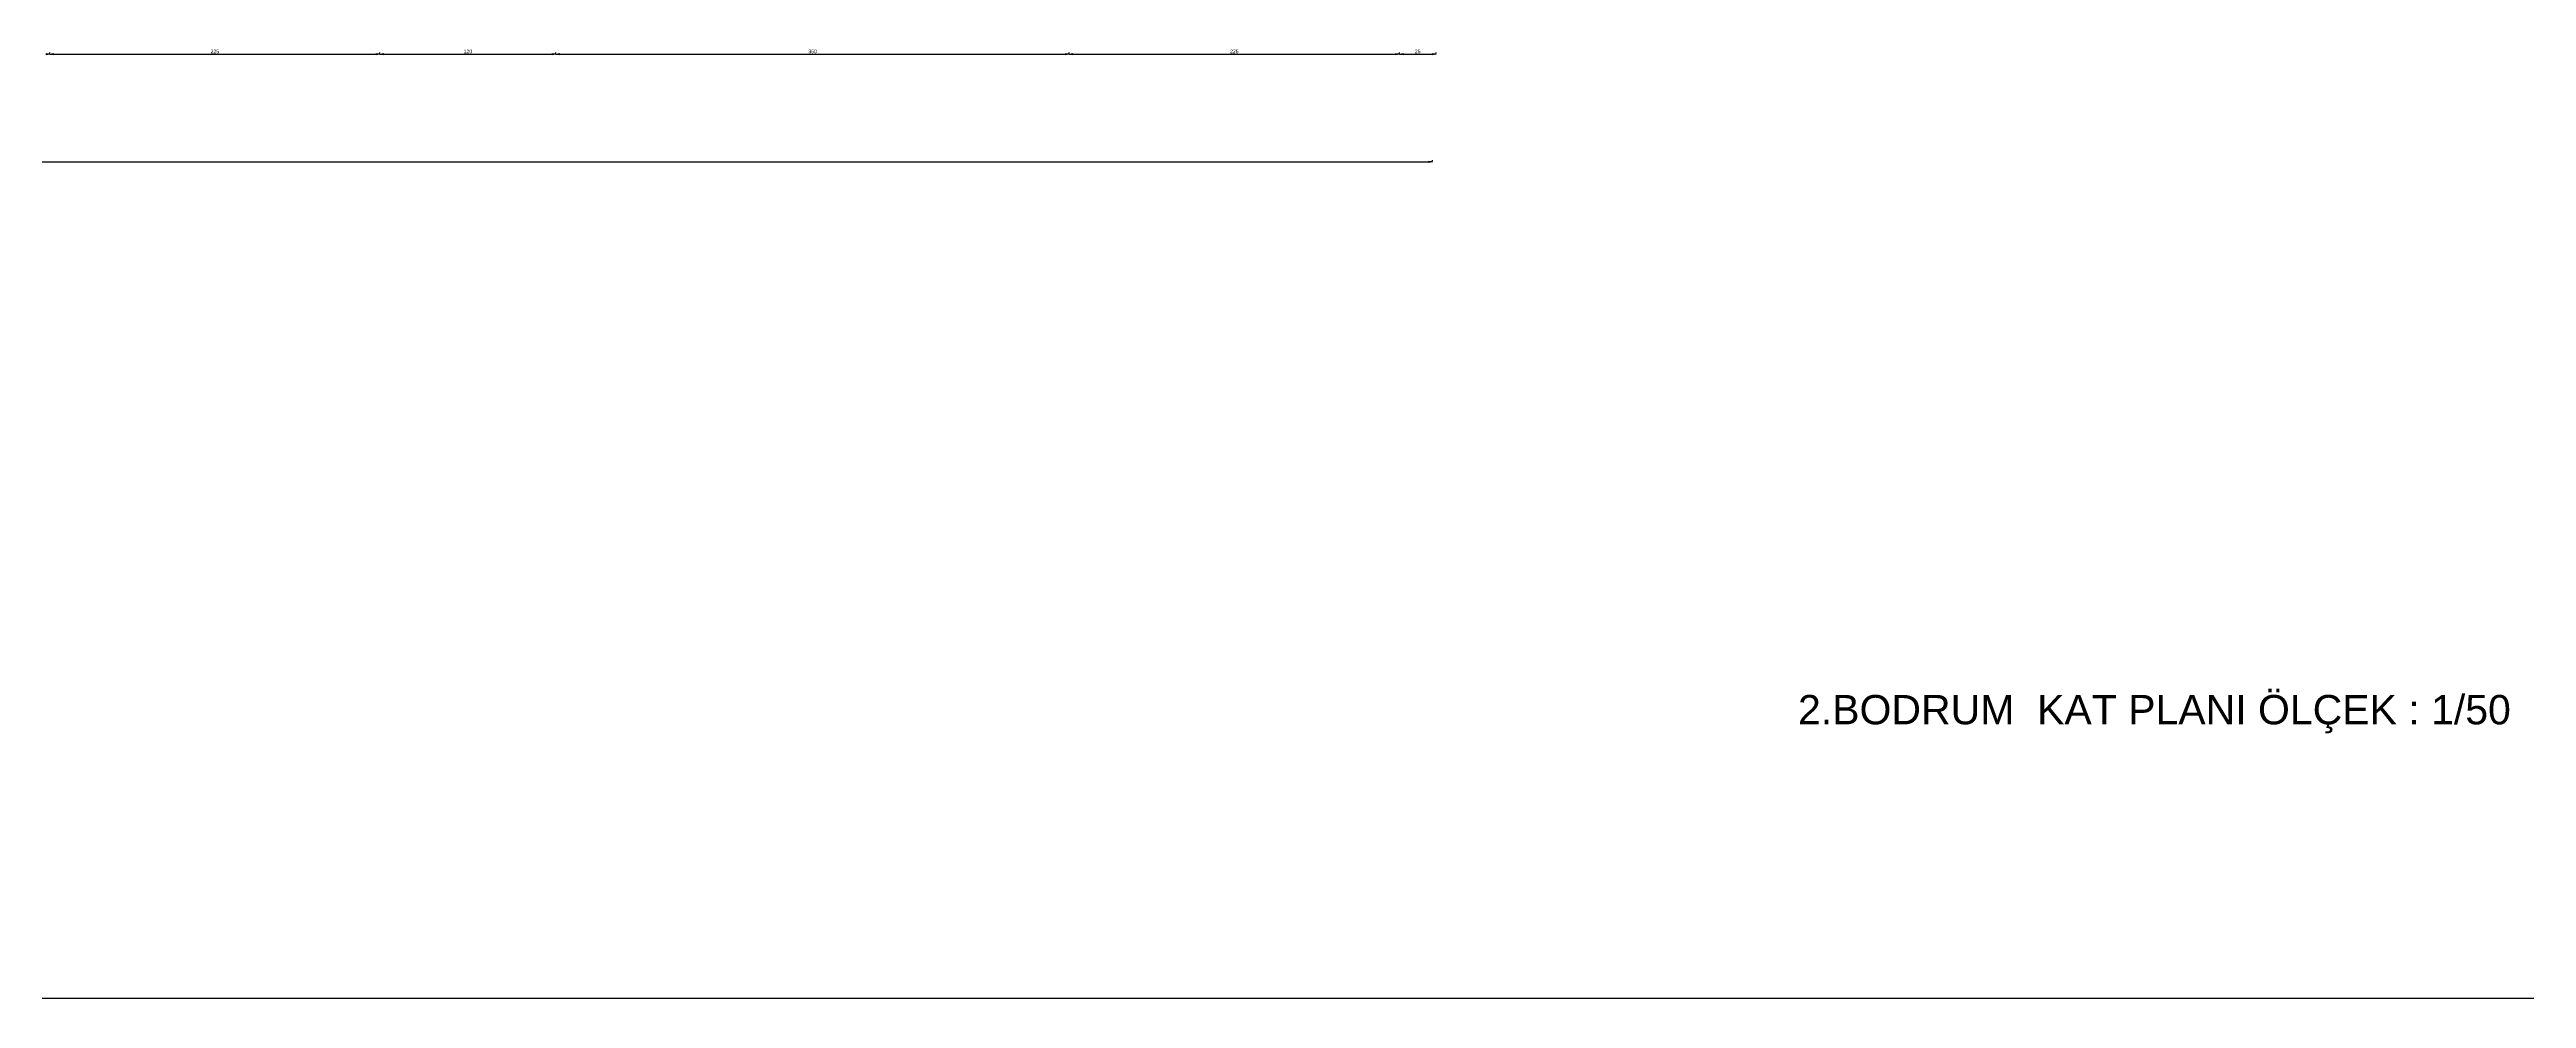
# Model space of a CAD drawing. Header units: millimetres. Extents: x -502 to 9998, y 2906 to 6004.
# Drawn here: x 1297 to 2986, y 2906 to 3552 of the extents above; entities that cross this region are included whole.
import ezdxf

# ---------------------------------------------------------------- set-up
doc = ezdxf.new("R2010")
doc.units = ezdxf.units.MM
doc.layers.add('YAZı', color=30, linetype='Continuous', lineweight=18)
doc.layers.add('ölçülendirme', color=80, linetype='Continuous', lineweight=30)
doc.styles.get("Standard").update_dxf_attribs({"font": 'arial.ttf'})
doc.styles.add('STYLE1', font='arial.ttf', dxfattribs={"height": 20})

# ---------------------------------------------------------------- blocks, each defined once
blk = doc.blocks.new('_Closed')
at = {"color": 0, "linetype": 'ByBlock', "lineweight": -2}
for p, q in [((-1, 0.17), (0, 0)), ((-1, 0.17), (-1, -0.17)), ((0, 0), (-1, -0.17)), ((0, 0), (-1, 0))]:
    blk.add_line(p, q, dxfattribs=at)

msp = doc.modelspace()

# ---------------------------------------------------------------- linework, layer by layer
at = {"layer": 'ölçülendirme'}
for p, q in [((1297.7, 3549.9), (1297.7, 3550.5)), ((1297.7, 3549.9), (1297.7, 3550.5)), ((1297.7, 3549.9), (1297.7, 3550.5)), ((1297.7, 3549.9), (1297.7, 3550.5)), ((1522.7, 3549.9), (1522.7, 3550.5)), ((1522.7, 3549.9), (1522.7, 3550.5)), ((1522.7, 3549.9), (1522.7, 3550.5)), ((1522.7, 3549.9), (1522.7, 3550.5)), ((1642.7, 3549.9), (1642.7, 3550.5)), ((1642.7, 3549.9), (1642.7, 3550.5)), ((1642.7, 3549.9), (1642.7, 3550.5)), ((1642.7, 3549.9), (1642.7, 3550.5)), ((1992.7, 3549.9), (1992.7, 3550.5)), ((1992.7, 3549.9), (1992.7, 3550.5)), ((1992.7, 3549.9), (1992.7, 3550.5)), ((1992.7, 3549.9), (1992.7, 3550.5)), ((2217.7, 3549.9), (2217.7, 3550.5)), ((2217.7, 3549.9), (2217.7, 3550.5)), ((2217.7, 3549.9), (2217.7, 3550.5)), ((2217.7, 3549.9), (2217.7, 3550.5)), ((2242.7, 3549.9), (2242.7, 3550.5)), ((2242.7, 3549.9), (2242.7, 3550.5)), ((2240.2, 3476.5), (2240.2, 3477.2)), ((2997.8, 2905.9), (-502.2, 2905.9))]:
    msp.add_line(p, q, dxfattribs=at)
at = {"layer": 'ölçülendirme', "color": 90}
for p, q in [((1300.2, 3549.3), (1520.2, 3549.3)), ((1300.2, 3549.3), (1520.2, 3549.3)), ((1525.2, 3549.3), (1640.2, 3549.3)), ((1525.2, 3549.3), (1640.2, 3549.3)), ((1645.2, 3549.3), (1990.2, 3549.3)), ((1645.2, 3549.3), (1990.2, 3549.3)), ((1995.2, 3549.3), (2215.2, 3549.3)), ((1995.2, 3549.3), (2215.2, 3549.3)), ((2220.2, 3549.3), (2240.2, 3549.3)), ((2220.2, 3549.3), (2240.2, 3549.3)), ((102.7, 3475.9), (2237.7, 3475.9))]:
    msp.add_line(p, q, dxfattribs=at)

# ---------------------------------------------------------------- block references
at = {"layer": 'ölçülendirme', "color": 90, "xscale": 2.5, "yscale": 2.5, "zscale": 2.5}
for p in [(1297.7, 3549.3), (1297.7, 3549.3), (1522.7, 3549.3), (1522.7, 3549.3), (1642.7, 3549.3), (1642.7, 3549.3), (1992.7, 3549.3), (1992.7, 3549.3), (2217.7, 3549.3), (2217.7, 3549.3), (2242.7, 3549.3), (2242.7, 3549.3), (2240.2, 3475.9)]:
    msp.add_blockref('_Closed', p, dxfattribs=at)
at = {"layer": 'ölçülendirme', "color": 90, "xscale": 2.5, "yscale": 2.5, "zscale": 2.5, "rotation": 180}
for p in [(1297.7, 3549.3), (1297.7, 3549.3), (1522.7, 3549.3), (1522.7, 3549.3), (1642.7, 3549.3), (1642.7, 3549.3), (1992.7, 3549.3), (1992.7, 3549.3), (2217.7, 3549.3), (2217.7, 3549.3)]:
    msp.add_blockref('_Closed', p, dxfattribs=at)

# ---------------------------------------------------------------- texts
at = {"layer": 'YAZı', "style": 'STYLE1'}
msp.add_text('2.BODRUM  KAT PLANI ÖLÇEK : 1/50', height=20, dxfattribs=at).set_placement((2489.5, 3092.7))
at = {"layer": 'ölçülendirme', "char_height": 2.5, "attachment_point": 5}
for s, insert in [('225', (1410.2, 3551.2)), ('225', (1410.2, 3551.2)), ('120', (1582.7, 3551.2)), ('120', (1582.7, 3551.2)), ('350', (1817.7, 3551.2)), ('350', (1817.7, 3551.2)), ('225', (2105.2, 3551.2)), ('225', (2105.2, 3551.2)), ('25', (2230.2, 3551.2)), ('25', (2230.2, 3551.2))]:
    msp.add_mtext(s, dxfattribs=dict(at, insert=insert))

doc.saveas('drawing.dxf')
